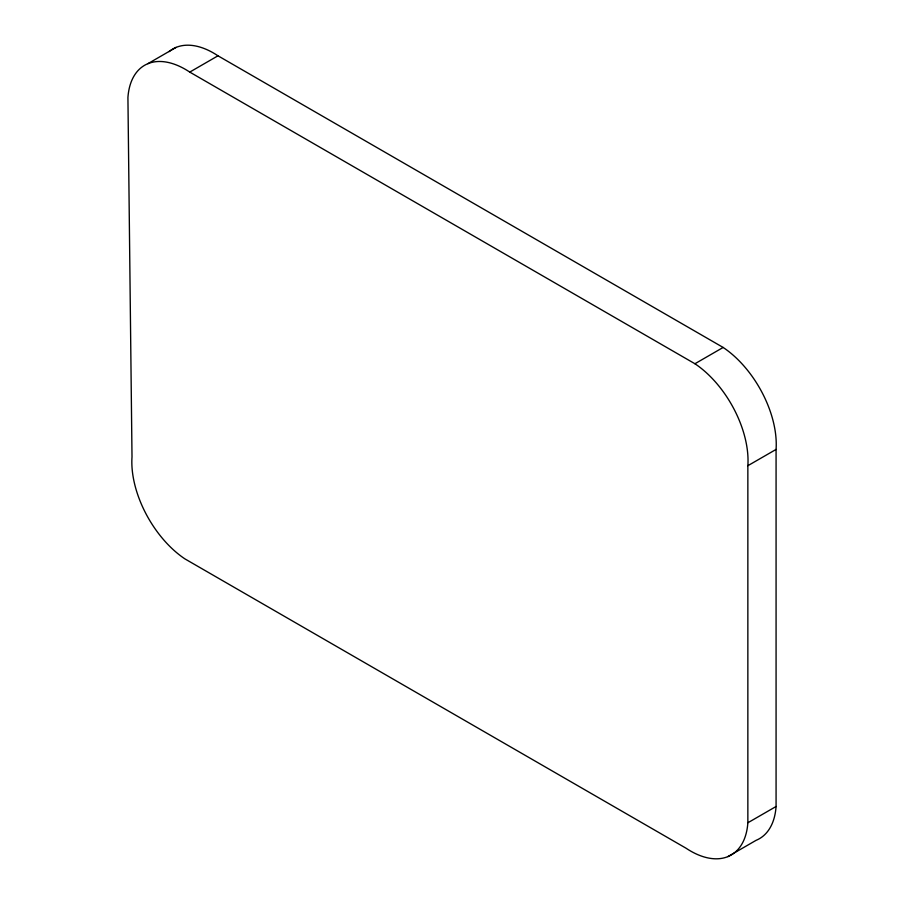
<?xml version="1.0" encoding="UTF-8"?>
<svg xmlns="http://www.w3.org/2000/svg" width="904" height="904" viewBox="0 0 904 904"><rect width="100%" height="100%" fill="white"/><g stroke="black" fill="none" stroke-linecap="round" stroke-linejoin="round"><path stroke-width="1.36" d="M147.883 63.687L176.099 47.392M776.073 806.492L747.857 822.776A81.394 46.997 60 0 1 686.023 848.201L184.936 558.898A81.394 46.997 60 0 1 132.007 456.927L127.927 97.508A81.394 46.997 60 0 1 189.761 72.094L217.977 55.799L723.144 347.452A81.394 46.997 60 0 1 776.073 449.424L776.073 806.492A81.394 46.997 60 0 1 756.117 840.313L727.901 856.608M189.761 72.094L694.927 363.747L723.144 347.452M747.857 822.776L747.857 465.707L776.073 449.424M694.927 363.747A81.394 46.997 60 0 1 747.857 465.707M169.071 51.618A81.394 46.997 60 0 1 217.977 55.799"/></g></svg>
